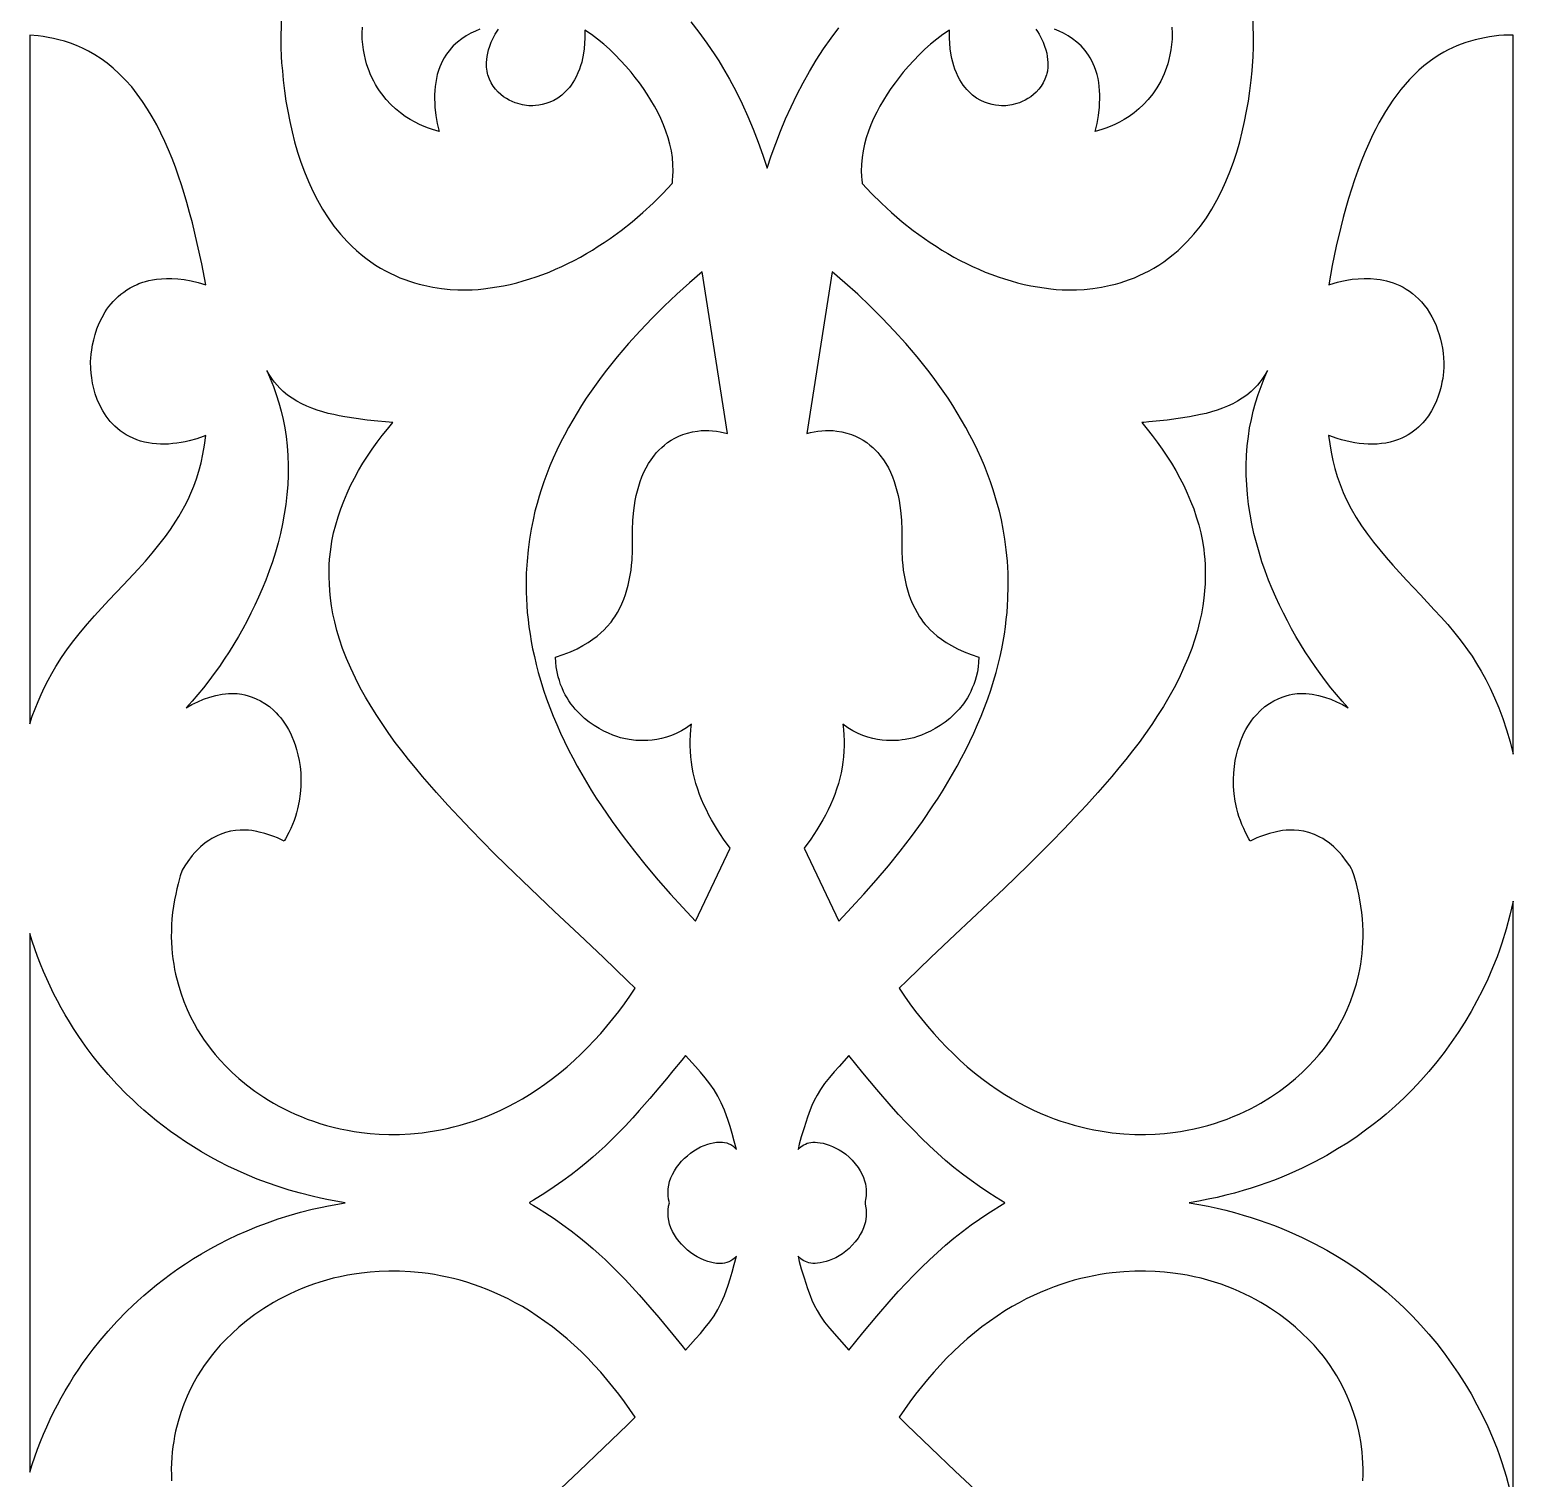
# Model space of a CAD drawing. Extents: x -395 to 395, y -1225 to 1225.
# Drawn here: x 145 to 265, y -692.8 to -575.6 of the extents above; entities that cross this region are included whole.
import ezdxf

# ---------------------------------------------------------------- set-up
doc = ezdxf.new("R2010")
doc.units = 0
doc.layers.add('LAYER_1', color=18, linetype='CONTINUOUS')

msp = doc.modelspace()

# ---------------------------------------------------------------- linework, layer by layer
at = {"layer": 'LAYER_1'}
for points in [[(165.34, -574.71), (165.31, -576.68), (165.31, -577), (165.34, -577.75), (165.38, -578.28), (165.44, -578.93), (165.51, -579.68), (165.62, -580.54), (165.73, -581.36), (165.87, -582.19), (166.04, -583.02), (166.22, -583.84), (166.43, -584.67), (166.67, -585.49), (166.93, -586.3), (167.22, -587.09), (167.54, -587.88), (167.9, -588.64), (168.28, -589.39), (168.69, -590.11), (169.13, -590.81), (169.61, -591.48), (169.87, -591.81), (170.13, -592.12), (170.4, -592.43), (170.68, -592.73), (171.05, -593.1), (171.43, -593.45), (171.81, -593.78), (172.2, -594.08), (172.59, -594.37), (172.98, -594.63), (173.37, -594.87), (173.77, -595.09), (174.16, -595.29), (174.55, -595.48), (174.95, -595.65), (175.34, -595.8), (175.73, -595.94), (176.12, -596.06), (176.5, -596.17), (176.87, -596.26), (177.61, -596.41), (178.32, -596.52), (179, -596.59), (179.64, -596.62), (180.24, -596.63), (180.79, -596.62), (181.28, -596.59), (181.71, -596.55), (182.25, -596.48), (182.79, -596.4), (183.32, -596.3), (183.86, -596.19), (184.39, -596.06), (184.92, -595.91), (185.45, -595.75), (185.97, -595.58), (186.5, -595.39), (187.01, -595.19), (187.53, -594.97), (188.04, -594.74), (188.54, -594.5), (189.04, -594.25), (189.54, -593.98), (190.03, -593.7), (190.52, -593.41), (190.99, -593.11), (191.47, -592.8), (191.94, -592.49), (192.85, -591.82), (193.74, -591.12), (194.59, -590.38), (195.42, -589.62), (196.21, -588.84), (196.96, -588.03), (196.98, -587.95), (197, -587.76), (197.03, -587.45), (197.04, -587.03), (197.03, -586.48), (196.98, -585.94), (196.9, -585.4), (196.78, -584.86), (196.64, -584.33), (196.46, -583.8), (196.27, -583.28), (196.04, -582.77), (195.8, -582.26), (195.53, -581.77), (195.25, -581.28), (194.95, -580.8), (194.64, -580.34), (194.32, -579.89), (193.98, -579.45), (193.64, -579.02), (193.23, -578.54), (192.8, -578.07), (192.36, -577.61), (191.9, -577.17), (191.43, -576.75), (190.94, -576.35), (190.43, -575.97), (189.91, -575.62), (189.89, -576.27), (189.88, -576.69), (189.84, -577.15), (189.77, -577.66), (189.72, -577.93), (189.65, -578.21), (189.56, -578.5), (189.46, -578.79), (189.34, -579.09), (189.19, -579.4), (189.06, -579.64), (188.93, -579.86), (188.79, -580.07), (188.65, -580.26), (188.5, -580.44), (188.34, -580.6), (188.03, -580.89), (187.71, -581.12), (187.39, -581.31), (187.07, -581.45), (186.75, -581.56), (186.46, -581.64), (186.18, -581.7), (185.92, -581.73), (185.7, -581.74), (185.36, -581.74), (185.19, -581.73), (184.87, -581.68), (184.48, -581.57), (184.26, -581.5), (184.03, -581.4), (183.79, -581.29), (183.56, -581.16), (183.33, -581.01), (183.1, -580.83), (182.88, -580.64), (182.68, -580.41), (182.49, -580.16), (182.33, -579.89), (182.18, -579.58), (182.07, -579.24), (182.04, -579.14), (182, -578.94), (181.96, -578.63), (181.95, -578.44), (181.95, -578.24), (181.97, -578.01), (182, -577.76), (182.05, -577.49), (182.12, -577.21), (182.21, -576.91), (182.33, -576.6), (182.48, -576.28), (182.66, -575.94), (182.92, -575.54)], [(226.38, -575.54), (226.51, -575.74), (226.64, -575.94), (226.82, -576.28), (226.97, -576.6), (227.09, -576.91), (227.19, -577.21), (227.26, -577.49), (227.3, -577.76), (227.33, -578.01), (227.35, -578.24), (227.34, -578.63), (227.31, -578.94), (227.26, -579.14), (227.24, -579.24), (227.12, -579.58), (226.98, -579.89), (226.81, -580.16), (226.62, -580.41), (226.42, -580.64), (226.2, -580.83), (225.98, -581.01), (225.74, -581.16), (225.51, -581.29), (225.28, -581.4), (225.05, -581.5), (224.83, -581.57), (224.43, -581.68), (224.11, -581.73), (223.95, -581.74), (223.61, -581.74), (223.38, -581.73), (223.13, -581.7), (222.85, -581.64), (222.55, -581.56), (222.24, -581.45), (221.92, -581.31), (221.59, -581.12), (221.27, -580.89), (221.11, -580.75), (220.96, -580.6), (220.81, -580.44), (220.66, -580.26), (220.51, -580.07), (220.37, -579.86), (220.24, -579.64), (220.11, -579.4), (219.97, -579.09), (219.84, -578.79), (219.74, -578.5), (219.66, -578.21), (219.59, -577.93), (219.53, -577.66), (219.46, -577.15), (219.42, -576.69), (219.41, -576.27), (219.4, -575.91), (219.39, -575.62), (218.87, -575.97), (218.36, -576.35), (217.87, -576.75), (217.4, -577.17), (216.94, -577.61), (216.5, -578.07), (216.07, -578.54), (215.66, -579.02), (215.32, -579.45), (214.99, -579.89), (214.66, -580.34), (214.35, -580.8), (214.05, -581.28), (213.77, -581.77), (213.51, -582.26), (213.26, -582.77), (213.04, -583.28), (212.84, -583.8), (212.67, -584.33), (212.52, -584.86), (212.41, -585.4), (212.32, -585.94), (212.28, -586.48), (212.26, -587.03), (212.28, -587.45), (212.3, -587.76), (212.32, -587.95), (212.34, -588.03), (213.1, -588.84), (213.89, -589.62), (214.71, -590.38), (215.57, -591.12), (216.45, -591.82), (216.91, -592.16), (217.37, -592.49), (217.83, -592.8), (218.31, -593.11), (218.79, -593.41), (219.27, -593.7), (219.76, -593.98), (220.26, -594.25), (220.76, -594.5), (221.27, -594.74), (221.78, -594.97), (222.29, -595.19), (222.81, -595.39), (223.33, -595.58), (223.85, -595.75), (224.38, -595.91), (224.91, -596.06), (225.44, -596.19), (225.98, -596.3), (226.52, -596.4), (227.05, -596.48), (227.59, -596.55), (228.02, -596.59), (228.52, -596.62), (229.06, -596.63), (229.66, -596.62), (230.3, -596.59), (230.98, -596.52), (231.69, -596.41), (232.43, -596.26), (232.81, -596.17), (233.19, -596.06), (233.57, -595.94), (233.96, -595.8), (234.35, -595.65), (234.75, -595.48), (235.14, -595.29), (235.54, -595.09), (235.93, -594.87), (236.33, -594.63), (236.72, -594.37), (237.11, -594.08), (237.49, -593.78), (237.88, -593.45), (238.25, -593.1), (238.63, -592.73), (238.9, -592.43), (239.17, -592.12), (239.44, -591.81), (239.69, -591.48), (240.17, -590.81), (240.61, -590.11), (241.03, -589.39), (241.41, -588.64), (241.76, -587.88), (242.08, -587.09), (242.37, -586.3), (242.63, -585.49), (242.87, -584.67), (243.08, -583.84), (243.27, -583.02), (243.43, -582.19), (243.57, -581.36), (243.69, -580.54), (243.79, -579.68), (243.87, -578.93), (243.96, -577.75), (243.99, -577), (243.99, -576.68), (243.96, -574.71)], [(181.41, -575.56), (181.05, -575.71), (180.68, -575.88), (180.31, -576.08), (179.95, -576.32), (179.6, -576.59), (179.26, -576.9), (179.1, -577.08), (178.95, -577.26), (178.8, -577.45), (178.66, -577.66), (178.52, -577.87), (178.4, -578.1), (178.28, -578.34), (178.17, -578.59), (178.06, -578.9), (177.97, -579.21), (177.9, -579.53), (177.84, -579.86), (177.79, -580.18), (177.76, -580.52), (177.75, -580.85), (177.75, -581.18), (177.76, -581.52), (177.78, -581.86), (177.86, -582.52), (177.97, -583.18), (178.12, -583.83), (177.57, -583.67), (177.25, -583.55), (176.91, -583.42), (176.54, -583.26), (176.17, -583.07), (175.78, -582.85), (175.38, -582.6), (174.99, -582.31), (174.59, -581.99), (174.21, -581.63), (173.83, -581.23), (173.47, -580.78), (173.3, -580.54), (173.14, -580.29), (172.98, -580.03), (172.83, -579.76), (172.68, -579.47), (172.55, -579.17), (172.45, -578.93), (172.35, -578.66), (172.25, -578.35), (172.15, -578), (172.07, -577.63), (172, -577.23), (171.94, -576.8), (171.9, -576.35), (171.89, -575.88), (171.91, -575.39)], [(198.47, -574.96), (199.13, -575.78), (199.78, -576.67), (200.42, -577.62), (200.74, -578.11), (201.05, -578.63), (201.6, -579.6), (202.13, -580.58), (202.62, -581.59), (203.08, -582.61), (203.52, -583.64), (203.92, -584.68), (204.3, -585.74), (204.65, -586.8), (204.65, -586.8), (204.98, -585.79), (205.34, -584.79), (205.73, -583.79), (206.14, -582.8), (206.58, -581.82), (207.05, -580.85), (207.55, -579.9), (208.07, -578.97), (208.62, -578.05), (209.21, -577.15), (209.82, -576.28), (210.45, -575.43)], [(237.39, -575.39), (237.41, -575.88), (237.4, -576.35), (237.36, -576.8), (237.31, -577.23), (237.23, -577.63), (237.15, -578), (237.05, -578.35), (236.95, -578.66), (236.76, -579.17), (236.62, -579.47), (236.48, -579.76), (236.32, -580.03), (236.16, -580.29), (235.83, -580.78), (235.47, -581.23), (235.1, -581.63), (234.71, -581.99), (234.32, -582.31), (233.92, -582.6), (233.53, -582.85), (233.14, -583.07), (232.76, -583.26), (232.4, -583.42), (232.05, -583.55), (231.73, -583.67), (231.18, -583.83), (231.33, -583.18), (231.44, -582.52), (231.52, -581.86), (231.54, -581.52), (231.55, -581.18), (231.55, -580.85), (231.54, -580.52), (231.51, -580.18), (231.47, -579.86), (231.41, -579.53), (231.33, -579.21), (231.24, -578.9), (231.13, -578.59), (231.02, -578.34), (230.91, -578.1), (230.78, -577.87), (230.65, -577.66), (230.5, -577.45), (230.36, -577.26), (230.04, -576.9), (229.7, -576.59), (229.35, -576.32), (228.99, -576.08), (228.63, -575.88), (228.26, -575.71), (227.9, -575.56)], [(265, -694.86), (265, -670.47), (265, -646.08), (264.73, -647.22), (264.42, -648.35), (264.07, -649.47), (263.88, -650.03), (263.68, -650.57), (263.32, -651.48), (262.93, -652.38), (262.5, -653.27), (262.05, -654.15), (261.58, -655.01), (261.07, -655.86), (260.54, -656.69), (259.98, -657.51), (259.4, -658.31), (258.8, -659.08), (258.17, -659.84), (257.52, -660.58), (256.85, -661.3), (256.16, -661.99), (255.45, -662.65), (254.72, -663.29), (254.23, -663.7), (253.67, -664.14), (253.05, -664.61), (252.37, -665.1), (251.61, -665.61), (250.79, -666.12), (249.91, -666.64), (248.95, -667.16), (247.93, -667.66), (247.39, -667.91), (246.84, -668.16), (246.27, -668.4), (245.68, -668.63), (245.07, -668.85), (244.44, -669.07), (243.8, -669.28), (243.14, -669.49), (242.46, -669.68), (241.76, -669.86), (241.05, -670.03), (240.31, -670.19), (239.56, -670.34), (238.79, -670.47), (239.56, -670.6), (240.31, -670.75), (241.05, -670.91), (241.76, -671.08), (242.46, -671.26), (243.14, -671.46), (243.8, -671.66), (244.44, -671.87), (245.07, -672.09), (245.68, -672.31), (246.27, -672.55), (246.84, -672.79), (247.93, -673.28), (248.95, -673.79), (249.91, -674.3), (250.79, -674.82), (251.61, -675.33), (252.37, -675.84), (253.05, -676.33), (253.67, -676.8), (254.23, -677.24), (254.72, -677.65), (255.45, -678.29), (256.16, -678.96), (256.85, -679.65), (257.52, -680.36), (258.17, -681.1), (258.8, -681.86), (259.4, -682.64), (259.98, -683.44), (260.54, -684.25), (261.07, -685.08), (261.58, -685.93), (262.05, -686.8), (262.5, -687.67), (262.93, -688.56), (263.32, -689.46), (263.68, -690.37), (263.88, -690.92), (264.07, -691.47), (264.42, -692.59), (264.73, -693.72)], [(185.5, -695.9), (189.44, -692.17), (191.41, -690.3), (193.36, -688.42), (193.98, -687.82), (193.55, -687.19), (193.1, -686.57), (192.65, -685.96), (192.17, -685.35), (191.69, -684.76), (191.19, -684.17), (190.67, -683.61), (190.14, -683.05), (189.6, -682.51), (189.04, -681.98), (188.47, -681.48), (187.89, -680.98), (187.29, -680.51), (186.68, -680.06), (186.06, -679.63), (185.42, -679.22), (184.85, -678.87), (184.27, -678.55), (183.69, -678.25), (183.12, -677.97), (182.56, -677.72), (182, -677.48), (181.44, -677.27), (180.89, -677.07), (180.35, -676.9), (179.81, -676.74), (179.28, -676.6), (178.76, -676.48), (178.24, -676.37), (177.73, -676.28), (177.24, -676.2), (176.75, -676.14), (175.81, -676.05), (174.91, -676.01), (174.06, -676), (173.27, -676.03), (172.53, -676.08), (171.85, -676.15), (171.24, -676.24), (170.7, -676.33), (170.11, -676.45), (169.55, -676.58), (169, -676.73), (168.47, -676.89), (167.95, -677.06), (167.44, -677.25), (166.95, -677.44), (166.48, -677.64), (166.02, -677.85), (165.58, -678.07), (165.15, -678.3), (164.73, -678.53), (163.95, -679.01), (163.22, -679.51), (162.55, -680.01), (161.93, -680.52), (161.37, -681.03), (160.87, -681.52), (160.41, -682), (160.01, -682.46), (159.67, -682.88), (159.37, -683.28), (159.12, -683.62), (158.86, -684.02), (158.58, -684.47), (158.3, -684.96), (158.02, -685.51), (157.74, -686.11), (157.47, -686.75), (157.22, -687.44), (157, -688.17), (156.8, -688.95), (156.72, -689.35), (156.65, -689.77), (156.58, -690.19), (156.53, -690.63), (156.49, -691.07), (156.47, -691.53), (156.45, -691.99), (156.46, -692.47), (156.48, -692.95)], [(252.83, -692.95), (252.85, -692.47), (252.85, -691.99), (252.84, -691.53), (252.81, -691.07), (252.77, -690.63), (252.72, -690.19), (252.66, -689.77), (252.58, -689.35), (252.5, -688.95), (252.31, -688.17), (252.08, -687.44), (251.83, -686.75), (251.57, -686.11), (251.29, -685.51), (251, -684.96), (250.72, -684.47), (250.44, -684.02), (250.18, -683.62), (249.94, -683.28), (249.64, -682.88), (249.29, -682.46), (248.89, -682), (248.44, -681.52), (247.93, -681.03), (247.37, -680.52), (246.75, -680.01), (246.08, -679.51), (245.35, -679.01), (244.97, -678.77), (244.57, -678.53), (244.15, -678.3), (243.73, -678.07), (243.28, -677.85), (242.82, -677.64), (242.35, -677.44), (241.86, -677.25), (241.36, -677.06), (240.84, -676.89), (240.3, -676.73), (239.75, -676.58), (239.19, -676.45), (238.61, -676.33), (238.07, -676.24), (237.45, -676.15), (236.78, -676.08), (236.04, -676.03), (235.24, -676), (234.39, -676.01), (233.49, -676.05), (232.55, -676.14), (232.07, -676.2), (231.57, -676.28), (231.06, -676.37), (230.55, -676.48), (230.03, -676.6), (229.49, -676.74), (228.96, -676.9), (228.41, -677.07), (227.86, -677.27), (227.31, -677.48), (226.74, -677.72), (226.18, -677.97), (225.61, -678.25), (225.04, -678.55), (224.46, -678.87), (223.88, -679.22), (223.24, -679.63), (222.62, -680.06), (222.01, -680.51), (221.42, -680.98), (220.83, -681.48), (220.26, -681.98), (219.71, -682.51), (219.16, -683.05), (218.63, -683.61), (218.12, -684.17), (217.62, -684.76), (217.13, -685.35), (216.66, -685.96), (216.2, -686.57), (215.76, -687.19), (215.33, -687.82), (215.94, -688.42), (217.89, -690.3), (219.86, -692.17), (221.84, -694.03)]]:
    msp.add_lwpolyline(points, dxfattribs=at)
for points in [[(145.21, -631.12), (145.44, -630.52), (145.68, -629.93), (145.93, -629.35), (146.21, -628.78), (146.49, -628.21), (146.79, -627.65), (147.11, -627.1), (147.57, -626.38), (148.06, -625.67), (148.57, -624.98), (149.11, -624.31), (149.67, -623.65), (150.24, -623.01), (151.41, -621.74), (152.6, -620.49), (153.78, -619.22), (154.36, -618.58), (154.92, -617.92), (155.46, -617.26), (155.99, -616.57), (156.38, -616.02), (156.83, -615.35), (157.07, -614.96), (157.32, -614.54), (157.56, -614.09), (157.81, -613.6), (158.04, -613.08), (158.27, -612.52), (158.48, -611.93), (158.68, -611.3), (158.86, -610.63), (159.01, -609.93), (159.14, -609.2), (159.24, -608.42), (159.04, -608.49), (158.52, -608.67), (157.89, -608.85), (157.57, -608.92), (157.24, -608.98), (156.91, -609.03), (156.58, -609.07), (156.24, -609.1), (155.91, -609.11), (155.58, -609.11), (155.25, -609.09), (154.92, -609.06), (154.6, -609.01), (154.28, -608.95), (153.96, -608.86), (153.66, -608.76), (153.36, -608.64), (153.07, -608.5), (152.81, -608.36), (152.56, -608.2), (152.32, -608.03), (152.1, -607.85), (151.89, -607.66), (151.69, -607.47), (151.51, -607.27), (151.34, -607.06), (151.19, -606.85), (150.91, -606.41), (150.67, -605.96), (150.47, -605.51), (150.31, -605.05), (150.19, -604.6), (150.09, -604.17), (150.02, -603.76), (149.97, -603.37), (149.94, -603.01), (149.93, -602.43), (149.94, -602.15), (149.97, -601.83), (150.02, -601.47), (150.08, -601.08), (150.18, -600.67), (150.29, -600.23), (150.44, -599.78), (150.63, -599.33), (150.85, -598.87), (151.11, -598.42), (151.25, -598.2), (151.41, -597.99), (151.58, -597.77), (151.76, -597.57), (151.96, -597.37), (152.16, -597.17), (152.38, -596.99), (152.61, -596.81), (152.86, -596.64), (153.12, -596.48), (153.4, -596.33), (153.69, -596.2), (153.84, -596.13), (154.16, -596.01), (154.38, -595.95), (154.64, -595.88), (154.94, -595.82), (155.27, -595.76), (155.65, -595.73), (156.06, -595.71), (156.5, -595.71), (156.98, -595.74), (157.5, -595.8), (158.05, -595.9), (158.63, -596.04), (159.24, -596.22), (159.24, -596.22), (158.92, -594.54), (158.56, -592.87), (158.37, -592.04), (158.16, -591.21), (157.94, -590.38), (157.71, -589.56), (157.5, -588.85), (157.28, -588.14), (157.04, -587.43), (156.79, -586.72), (156.52, -586.02), (156.24, -585.32), (155.94, -584.63), (155.62, -583.96), (155.28, -583.29), (154.92, -582.64), (154.54, -582.01), (154.13, -581.39), (153.7, -580.8), (153.25, -580.22), (152.76, -579.68), (152.25, -579.16), (151.76, -578.71), (151.27, -578.3), (150.77, -577.94), (150.27, -577.62), (149.77, -577.34), (149.27, -577.09), (148.79, -576.87), (148.3, -576.69), (147.83, -576.53), (147.37, -576.4), (146.93, -576.3), (146.5, -576.21), (146.09, -576.15), (145.7, -576.1), (145, -576.04), (145, -631.72)], [(265, -576.02), (264.61, -576.02), (264.23, -576.04), (263.84, -576.07), (263.45, -576.12), (263.06, -576.17), (262.68, -576.24), (262.3, -576.32), (261.91, -576.41), (261.54, -576.52), (261.16, -576.63), (260.79, -576.76), (260.43, -576.9), (260.07, -577.06), (259.72, -577.23), (259.38, -577.41), (259.05, -577.6), (258.61, -577.89), (258.18, -578.19), (257.77, -578.52), (257.37, -578.87), (256.98, -579.24), (256.61, -579.62), (256.25, -580.02), (255.91, -580.43), (255.58, -580.86), (255.26, -581.3), (254.96, -581.74), (254.67, -582.2), (254.39, -582.66), (254.13, -583.13), (253.87, -583.6), (253.64, -584.08), (253.3, -584.8), (252.99, -585.52), (252.69, -586.25), (252.41, -586.99), (252.15, -587.74), (251.9, -588.49), (251.67, -589.25), (251.45, -590.01), (251.24, -590.78), (251.04, -591.55), (250.68, -593.11), (250.36, -594.66), (250.07, -596.22), (250.17, -596.19), (250.77, -596.02), (251.13, -595.93), (251.54, -595.85), (251.97, -595.78), (252.44, -595.73), (252.93, -595.71), (253.44, -595.72), (253.96, -595.76), (254.22, -595.8), (254.49, -595.85), (254.75, -595.91), (255.02, -595.98), (255.29, -596.07), (255.55, -596.17), (255.82, -596.29), (256.08, -596.42), (256.34, -596.57), (256.59, -596.74), (256.84, -596.93), (257.09, -597.13), (257.33, -597.36), (257.56, -597.6), (257.8, -597.88), (258.02, -598.18), (258.23, -598.5), (258.42, -598.82), (258.59, -599.16), (258.75, -599.51), (258.88, -599.87), (259.01, -600.23), (259.11, -600.61), (259.2, -600.98), (259.27, -601.36), (259.32, -601.74), (259.35, -602.12), (259.37, -602.5), (259.37, -602.88), (259.35, -603.25), (259.29, -603.79), (259.23, -604.11), (259.16, -604.46), (259.06, -604.83), (258.93, -605.22), (258.78, -605.61), (258.6, -606.02), (258.38, -606.42), (258.13, -606.81), (257.84, -607.2), (257.68, -607.38), (257.51, -607.56), (257.33, -607.74), (257.13, -607.91), (256.93, -608.07), (256.71, -608.22), (256.49, -608.36), (256.24, -608.5), (255.99, -608.62), (255.72, -608.73), (255.39, -608.85), (255.05, -608.95), (254.7, -609.02), (254.34, -609.07), (253.99, -609.1), (253.62, -609.12), (253.26, -609.11), (252.9, -609.09), (252.53, -609.05), (252.17, -609), (251.81, -608.93), (251.45, -608.85), (251.09, -608.76), (250.74, -608.66), (250.07, -608.42), (250.06, -608.42), (250.15, -609.09), (250.26, -609.76), (250.4, -610.43), (250.57, -611.09), (250.76, -611.74), (250.99, -612.38), (251.24, -613.01), (251.52, -613.62), (251.89, -614.34), (252.3, -615.05), (252.73, -615.73), (253.2, -616.39), (253.68, -617.04), (254.19, -617.67), (254.72, -618.29), (255.26, -618.91), (256.37, -620.11), (257.49, -621.3), (258.61, -622.5), (259.16, -623.1), (259.7, -623.71), (260.28, -624.4), (260.6, -624.8), (260.94, -625.25), (261.29, -625.74), (261.66, -626.27), (262.03, -626.85), (262.4, -627.48), (262.77, -628.15), (263.13, -628.86), (263.49, -629.63), (263.83, -630.44), (264.16, -631.3), (264.46, -632.21), (264.75, -633.18), (265, -634.19)], [(201.67, -641.78), (201.13, -641.05), (200.87, -640.68), (200.62, -640.3), (200.38, -639.91), (200.15, -639.51), (199.93, -639.11), (199.73, -638.7), (199.53, -638.28), (199.35, -637.86), (199.18, -637.44), (199.03, -637.01), (198.89, -636.57), (198.77, -636.14), (198.67, -635.7), (198.58, -635.25), (198.52, -634.82), (198.47, -634.39), (198.44, -633.95), (198.43, -633.51), (198.43, -633.08), (198.45, -632.64), (198.48, -632.2), (198.53, -631.77), (198.12, -632.06), (197.71, -632.3), (197.3, -632.51), (196.9, -632.68), (196.5, -632.81), (196.11, -632.92), (195.72, -633), (195.35, -633.05), (194.99, -633.08), (194.65, -633.09), (194.33, -633.09), (194.03, -633.07), (193.49, -633.01), (193.05, -632.92), (192.79, -632.86), (192.49, -632.76), (192.16, -632.64), (191.81, -632.5), (191.44, -632.32), (191.05, -632.11), (190.65, -631.87), (190.26, -631.6), (189.87, -631.29), (189.49, -630.93), (189.12, -630.54), (188.95, -630.33), (188.78, -630.11), (188.62, -629.88), (188.47, -629.63), (188.32, -629.38), (188.18, -629.11), (188.06, -628.83), (187.94, -628.54), (187.84, -628.23), (187.75, -627.92), (187.66, -627.53), (187.59, -627.13), (187.55, -626.74), (187.53, -626.34), (188.16, -626.13), (188.74, -625.91), (189.27, -625.67), (189.74, -625.41), (190.17, -625.15), (190.56, -624.89), (190.9, -624.63), (191.2, -624.38), (191.46, -624.13), (191.69, -623.9), (192.03, -623.5), (192.23, -623.21), (192.33, -623.07), (192.54, -622.73), (192.73, -622.39), (192.9, -622.03), (193.05, -621.66), (193.19, -621.28), (193.31, -620.9), (193.41, -620.51), (193.5, -620.11), (193.58, -619.71), (193.64, -619.3), (193.69, -618.9), (193.72, -618.49), (193.76, -617.68), (193.76, -616.88), (193.76, -616.08), (193.79, -615.27), (193.86, -614.47), (193.92, -614.07), (193.98, -613.67), (194.06, -613.27), (194.15, -612.88), (194.26, -612.5), (194.38, -612.12), (194.52, -611.75), (194.68, -611.39), (194.86, -611.04), (195.05, -610.69), (195.26, -610.38), (195.54, -610), (195.71, -609.8), (195.9, -609.6), (196.12, -609.39), (196.35, -609.19), (196.6, -608.99), (196.88, -608.8), (197.18, -608.63), (197.5, -608.47), (197.84, -608.33), (198.21, -608.21), (198.6, -608.11), (199.02, -608.05), (199.32, -608.02), (199.63, -608.01), (199.94, -608.02), (200.24, -608.03), (200.55, -608.07), (200.85, -608.11), (201.45, -608.24), (199.4, -595.17), (198.36, -596.07), (197.34, -596.99), (196.33, -597.95), (195.34, -598.93), (194.37, -599.94), (193.43, -600.98), (192.53, -602.04), (192.08, -602.58), (191.65, -603.13), (191.23, -603.69), (190.82, -604.25), (190.41, -604.82), (190.02, -605.4), (189.64, -605.98), (189.28, -606.57), (188.92, -607.17), (188.58, -607.77), (188.25, -608.38), (187.93, -608.99), (187.63, -609.61), (187.35, -610.24), (187.08, -610.87), (186.83, -611.51), (186.59, -612.16), (186.37, -612.81), (186.21, -613.33), (186.04, -613.9), (185.87, -614.54), (185.71, -615.24), (185.56, -615.99), (185.43, -616.8), (185.31, -617.67), (185.23, -618.58), (185.17, -619.55), (185.15, -620.56), (185.16, -621.09), (185.18, -621.62), (185.21, -622.17), (185.25, -622.73), (185.31, -623.3), (185.38, -623.88), (185.47, -624.47), (185.57, -625.07), (185.68, -625.68), (185.82, -626.3), (185.97, -626.93), (186.14, -627.57), (186.34, -628.29), (186.57, -629), (186.81, -629.71), (187.07, -630.41), (187.34, -631.1), (187.63, -631.79), (187.93, -632.48), (188.25, -633.15), (188.58, -633.83), (188.93, -634.49), (189.28, -635.15), (189.65, -635.81), (190.03, -636.46), (190.42, -637.1), (190.83, -637.74), (191.24, -638.37), (192.1, -639.62), (192.99, -640.84), (193.91, -642.04), (194.86, -643.22), (195.83, -644.37), (196.82, -645.5), (197.83, -646.6), (198.85, -647.68)], [(211.47, -646.6), (212.48, -645.5), (213.47, -644.37), (214.45, -643.22), (215.4, -642.04), (216.32, -640.84), (217.21, -639.62), (218.06, -638.37), (218.48, -637.74), (218.88, -637.1), (219.27, -636.46), (219.65, -635.81), (220.02, -635.15), (220.38, -634.49), (220.72, -633.83), (221.05, -633.15), (221.37, -632.48), (221.67, -631.79), (221.96, -631.1), (222.23, -630.41), (222.49, -629.71), (222.73, -629), (222.96, -628.29), (223.17, -627.57), (223.34, -626.93), (223.49, -626.3), (223.62, -625.68), (223.74, -625.07), (223.84, -624.47), (223.92, -623.88), (223.99, -623.3), (224.05, -622.73), (224.09, -622.17), (224.12, -621.62), (224.15, -620.56), (224.13, -619.55), (224.08, -618.58), (223.99, -617.67), (223.88, -616.8), (223.74, -615.99), (223.59, -615.24), (223.43, -614.54), (223.26, -613.9), (222.94, -612.81), (222.72, -612.16), (222.48, -611.51), (222.22, -610.87), (221.95, -610.24), (221.67, -609.61), (221.37, -608.99), (221.05, -608.38), (220.72, -607.77), (220.38, -607.17), (220.03, -606.57), (219.66, -605.98), (219.28, -605.4), (218.89, -604.82), (218.49, -604.25), (218.07, -603.69), (217.65, -603.13), (216.78, -602.04), (215.87, -600.98), (214.93, -599.94), (213.96, -598.93), (212.97, -597.95), (211.97, -596.99), (210.94, -596.07), (209.91, -595.17), (207.85, -608.24), (208.15, -608.17), (208.45, -608.11), (208.75, -608.07), (209.06, -608.03), (209.37, -608.02), (209.67, -608.01), (209.98, -608.02), (210.29, -608.05), (210.7, -608.11), (211.09, -608.21), (211.46, -608.33), (211.8, -608.47), (212.12, -608.63), (212.42, -608.8), (212.7, -608.99), (212.95, -609.19), (213.19, -609.39), (213.4, -609.6), (213.59, -609.8), (213.76, -610), (214.05, -610.38), (214.25, -610.69), (214.45, -611.04), (214.62, -611.39), (214.78, -611.75), (214.92, -612.12), (215.04, -612.5), (215.15, -612.88), (215.24, -613.27), (215.32, -613.67), (215.39, -614.07), (215.44, -614.47), (215.51, -615.27), (215.54, -616.08), (215.54, -616.88), (215.54, -617.68), (215.58, -618.49), (215.62, -618.9), (215.66, -619.3), (215.73, -619.71), (215.8, -620.11), (215.89, -620.51), (216, -620.9), (216.12, -621.28), (216.25, -621.66), (216.41, -622.03), (216.58, -622.39), (216.77, -622.73), (216.98, -623.07), (217.07, -623.21), (217.28, -623.5), (217.43, -623.69), (217.62, -623.9), (217.84, -624.13), (218.1, -624.38), (218.4, -624.63), (218.74, -624.89), (219.13, -625.15), (219.56, -625.41), (220.04, -625.67), (220.57, -625.91), (221.14, -626.13), (221.77, -626.34), (221.75, -626.74), (221.71, -627.13), (221.65, -627.53), (221.56, -627.92), (221.46, -628.23), (221.36, -628.54), (221.24, -628.83), (221.12, -629.11), (220.98, -629.38), (220.84, -629.63), (220.68, -629.88), (220.52, -630.11), (220.18, -630.54), (219.81, -630.93), (219.43, -631.29), (219.04, -631.6), (218.65, -631.87), (218.25, -632.11), (217.87, -632.32), (217.49, -632.5), (217.14, -632.64), (216.81, -632.76), (216.51, -632.86), (216.25, -632.92), (215.82, -633.01), (215.56, -633.04), (215.28, -633.07), (214.97, -633.09), (214.65, -633.09), (214.31, -633.08), (213.95, -633.05), (213.58, -633), (213.2, -632.92), (212.8, -632.81), (212.4, -632.68), (212, -632.51), (211.59, -632.3), (211.18, -632.06), (210.77, -631.77), (210.82, -632.2), (210.85, -632.64), (210.87, -633.08), (210.87, -633.51), (210.86, -633.95), (210.83, -634.39), (210.78, -634.82), (210.72, -635.25), (210.63, -635.7), (210.53, -636.14), (210.41, -636.57), (210.27, -637.01), (210.12, -637.44), (209.95, -637.86), (209.77, -638.28), (209.58, -638.7), (209.37, -639.11), (209.15, -639.51), (208.92, -639.91), (208.68, -640.3), (208.17, -641.05), (207.63, -641.78), (210.45, -647.68)], [(174.91, -664.94), (175.81, -664.89), (176.75, -664.8), (177.24, -664.74), (177.73, -664.66), (178.24, -664.57), (178.76, -664.46), (179.28, -664.34), (179.81, -664.2), (180.35, -664.04), (180.89, -663.87), (181.44, -663.68), (182, -663.46), (182.56, -663.23), (183.12, -662.97), (183.69, -662.69), (184.27, -662.39), (184.85, -662.07), (185.42, -661.72), (186.06, -661.31), (186.68, -660.88), (187.29, -660.43), (187.89, -659.96), (188.47, -659.47), (189.04, -658.96), (189.6, -658.43), (190.14, -657.89), (190.67, -657.34), (191.19, -656.77), (191.69, -656.19), (192.17, -655.59), (192.65, -654.99), (193.1, -654.37), (193.55, -653.75), (193.98, -653.12), (193.36, -652.52), (191.41, -650.64), (189.44, -648.77), (187.46, -646.91), (185.5, -645.04), (183.54, -643.16), (182.58, -642.21), (181.62, -641.25), (180.67, -640.27), (179.74, -639.29), (178.82, -638.3), (177.91, -637.29), (176.76, -635.98), (176.2, -635.3), (175.65, -634.62), (175.11, -633.93), (174.57, -633.23), (174.06, -632.52), (173.56, -631.8), (173.07, -631.07), (172.61, -630.33), (172.16, -629.57), (171.74, -628.81), (171.34, -628.03), (170.97, -627.24), (170.63, -626.44), (170.31, -625.63), (170.07, -624.89), (169.85, -624.18), (169.68, -623.49), (169.53, -622.83), (169.42, -622.18), (169.33, -621.56), (169.27, -620.97), (169.24, -620.4), (169.22, -619.86), (169.22, -619.35), (169.23, -618.87), (169.26, -618.42), (169.35, -617.62), (169.45, -616.95), (169.58, -616.29), (169.75, -615.64), (169.94, -614.99), (170.16, -614.34), (170.4, -613.71), (170.67, -613.08), (170.96, -612.46), (171.27, -611.85), (171.6, -611.25), (171.95, -610.66), (172.32, -610.09), (172.7, -609.52), (173.1, -608.96), (173.51, -608.42), (173.93, -607.89), (174.36, -607.37), (173.79, -607.32), (173.17, -607.26), (172.31, -607.16), (171.41, -607.05), (170.5, -606.9), (170.04, -606.82), (169.59, -606.72), (169.14, -606.62), (168.7, -606.5), (168.26, -606.36), (167.83, -606.21), (167.41, -606.04), (167, -605.84), (166.61, -605.63), (166.23, -605.4), (165.86, -605.14), (165.51, -604.85), (165.24, -604.59), (165.01, -604.34), (164.81, -604.1), (164.64, -603.87), (164.37, -603.47), (164.17, -603.16), (164.45, -603.8), (164.71, -604.44), (164.94, -605.1), (165.15, -605.76), (165.34, -606.44), (165.49, -607.12), (165.63, -607.8), (165.74, -608.49), (165.83, -609.26), (165.88, -610.04), (165.91, -610.83), (165.9, -611.62), (165.87, -612.41), (165.8, -613.19), (165.71, -613.98), (165.59, -614.77), (165.45, -615.55), (165.28, -616.33), (165.09, -617.1), (164.87, -617.86), (164.63, -618.62), (164.38, -619.36), (164.1, -620.1), (163.8, -620.82), (163.52, -621.48), (163.22, -622.13), (162.9, -622.77), (162.58, -623.41), (162.24, -624.04), (161.88, -624.67), (161.51, -625.29), (161.14, -625.9), (160.74, -626.5), (160.34, -627.09), (159.92, -627.67), (159.49, -628.25), (159.05, -628.81), (158.6, -629.36), (158.14, -629.9), (157.67, -630.43), (157.67, -630.43), (158.12, -630.17), (158.59, -629.94), (159.07, -629.74), (159.56, -629.57), (160.06, -629.43), (160.57, -629.33), (160.83, -629.3), (161.08, -629.28), (161.34, -629.28), (161.59, -629.28), (161.77, -629.29), (162.15, -629.34), (162.4, -629.39), (162.68, -629.46), (162.99, -629.57), (163.32, -629.7), (163.67, -629.87), (164.03, -630.08), (164.39, -630.34), (164.75, -630.65), (164.93, -630.83), (165.11, -631.02), (165.28, -631.22), (165.46, -631.44), (165.62, -631.68), (165.78, -631.93), (165.94, -632.2), (166.09, -632.49), (166.21, -632.76), (166.34, -633.07), (166.47, -633.42), (166.59, -633.81), (166.7, -634.24), (166.79, -634.7), (166.87, -635.18), (166.92, -635.7), (166.94, -636.24), (166.93, -636.81), (166.89, -637.39), (166.8, -637.99), (166.67, -638.61), (166.59, -638.92), (166.49, -639.24), (166.38, -639.55), (166.26, -639.87), (166.12, -640.2), (165.96, -640.52), (165.7, -641.04), (165.62, -641.17), (165.58, -641.22), (165.42, -641.14), (165.04, -640.96), (164.76, -640.85), (164.42, -640.73), (164.02, -640.6), (163.56, -640.49), (163.37, -640.44), (162.96, -640.37), (162.69, -640.34), (162.38, -640.32), (162.03, -640.33), (161.65, -640.36), (161.25, -640.42), (160.83, -640.53), (160.4, -640.68), (160.17, -640.78), (159.95, -640.89), (159.72, -641.01), (159.5, -641.16), (159.27, -641.31), (159.04, -641.49), (158.82, -641.69), (158.59, -641.9), (158.37, -642.13), (158.15, -642.39), (157.79, -642.86), (157.54, -643.23), (157.34, -643.57), (157.18, -644.04), (157, -644.68), (156.9, -645.07), (156.81, -645.5), (156.72, -645.97), (156.63, -646.48), (156.56, -646.99), (156.51, -647.5), (156.48, -647.99), (156.46, -648.47), (156.45, -648.95), (156.47, -649.41), (156.49, -649.87), (156.53, -650.32), (156.58, -650.75), (156.65, -651.18), (156.72, -651.59), (156.8, -651.99), (157, -652.77), (157.22, -653.5), (157.47, -654.19), (157.74, -654.84), (158.02, -655.43), (158.3, -655.98), (158.58, -656.48), (158.86, -656.93), (159.12, -657.32), (159.37, -657.67), (159.67, -658.06), (160.01, -658.49), (160.41, -658.94), (160.87, -659.42), (161.37, -659.92), (161.93, -660.42), (162.55, -660.93), (163.22, -661.44), (163.95, -661.93), (164.33, -662.17), (164.73, -662.41), (165.15, -662.65), (165.58, -662.87), (166.02, -663.09), (166.48, -663.3), (166.95, -663.5), (167.44, -663.7), (167.95, -663.88), (168.47, -664.05), (169, -664.21), (169.55, -664.36), (170.11, -664.49), (170.7, -664.61), (171.24, -664.71), (171.85, -664.79), (172.53, -664.87), (173.27, -664.92), (174.06, -664.94)], [(236.04, -664.92), (236.78, -664.87), (237.45, -664.79), (238.07, -664.71), (238.61, -664.61), (239.19, -664.49), (239.75, -664.36), (240.3, -664.21), (240.84, -664.05), (241.36, -663.88), (241.86, -663.7), (242.35, -663.5), (242.82, -663.3), (243.28, -663.09), (243.73, -662.87), (244.15, -662.65), (244.57, -662.41), (245.35, -661.93), (246.08, -661.44), (246.75, -660.93), (247.37, -660.42), (247.93, -659.92), (248.44, -659.42), (248.89, -658.94), (249.29, -658.49), (249.64, -658.06), (249.94, -657.67), (250.18, -657.32), (250.44, -656.93), (250.72, -656.48), (251, -655.98), (251.29, -655.43), (251.57, -654.84), (251.83, -654.19), (252.08, -653.5), (252.31, -652.77), (252.5, -651.99), (252.58, -651.59), (252.66, -651.18), (252.72, -650.75), (252.77, -650.32), (252.81, -649.87), (252.84, -649.41), (252.85, -648.95), (252.85, -648.47), (252.83, -647.99), (252.79, -647.5), (252.74, -646.99), (252.67, -646.48), (252.59, -645.97), (252.5, -645.5), (252.31, -644.68), (252.12, -644.04), (251.96, -643.57), (251.91, -643.46), (251.77, -643.23), (251.52, -642.86), (251.15, -642.39), (250.93, -642.13), (250.71, -641.9), (250.49, -641.69), (250.26, -641.49), (250.03, -641.31), (249.81, -641.16), (249.58, -641.01), (249.35, -640.89), (249.13, -640.78), (248.91, -640.68), (248.47, -640.53), (248.05, -640.42), (247.65, -640.36), (247.27, -640.33), (246.93, -640.32), (246.62, -640.34), (246.34, -640.37), (245.94, -640.44), (245.75, -640.49), (245.28, -640.6), (244.88, -640.73), (244.54, -640.85), (244.26, -640.96), (243.88, -641.14), (243.72, -641.22), (243.69, -641.17), (243.61, -641.04), (243.34, -640.52), (243.19, -640.2), (243.05, -639.87), (242.92, -639.55), (242.81, -639.24), (242.72, -638.92), (242.63, -638.61), (242.5, -637.99), (242.41, -637.39), (242.37, -636.81), (242.36, -636.24), (242.39, -635.7), (242.44, -635.18), (242.51, -634.7), (242.61, -634.24), (242.72, -633.81), (242.84, -633.42), (242.96, -633.07), (243.09, -632.76), (243.21, -632.49), (243.36, -632.2), (243.52, -631.93), (243.68, -631.68), (243.85, -631.44), (244.02, -631.22), (244.19, -631.02), (244.55, -630.65), (244.91, -630.34), (245.27, -630.08), (245.63, -629.87), (245.98, -629.7), (246.31, -629.57), (246.62, -629.46), (246.9, -629.39), (247.15, -629.34), (247.53, -629.29), (247.71, -629.28), (247.96, -629.28), (248.22, -629.28), (248.48, -629.3), (248.73, -629.33), (249.24, -629.43), (249.74, -629.57), (250.23, -629.74), (250.71, -629.94), (251.18, -630.17), (251.63, -630.43), (251.64, -630.43), (251.16, -629.9), (250.7, -629.36), (250.25, -628.81), (249.81, -628.25), (249.38, -627.67), (248.96, -627.09), (248.56, -626.5), (248.17, -625.9), (247.79, -625.29), (247.42, -624.67), (247.07, -624.04), (246.73, -623.41), (246.4, -622.77), (246.09, -622.13), (245.78, -621.48), (245.5, -620.82), (245.2, -620.1), (244.93, -619.36), (244.67, -618.62), (244.43, -617.86), (244.22, -617.1), (244.02, -616.33), (243.86, -615.55), (243.71, -614.77), (243.59, -613.98), (243.5, -613.19), (243.44, -612.41), (243.4, -611.62), (243.4, -610.83), (243.42, -610.04), (243.48, -609.26), (243.57, -608.49), (243.67, -607.8), (243.81, -607.12), (243.97, -606.44), (244.15, -605.76), (244.36, -605.1), (244.6, -604.44), (244.85, -603.8), (245.13, -603.16), (244.94, -603.47), (244.67, -603.87), (244.5, -604.1), (244.3, -604.34), (244.06, -604.59), (243.79, -604.85), (243.44, -605.14), (243.08, -605.4), (242.7, -605.63), (242.3, -605.84), (241.89, -606.04), (241.47, -606.21), (241.04, -606.36), (240.6, -606.5), (240.16, -606.62), (239.71, -606.72), (238.8, -606.9), (237.89, -607.05), (237, -607.16), (235.51, -607.32), (235.11, -607.35), (234.95, -607.37), (235.38, -607.89), (235.8, -608.42), (236.2, -608.96), (236.6, -609.52), (236.98, -610.09), (237.35, -610.66), (237.7, -611.25), (238.03, -611.85), (238.34, -612.46), (238.63, -613.08), (238.9, -613.71), (239.15, -614.34), (239.36, -614.99), (239.56, -615.64), (239.72, -616.29), (239.85, -616.95), (239.96, -617.62), (240, -618), (240.04, -618.42), (240.07, -618.87), (240.08, -619.35), (240.08, -619.86), (240.07, -620.4), (240.03, -620.97), (239.97, -621.56), (239.88, -622.18), (239.77, -622.83), (239.63, -623.49), (239.45, -624.18), (239.24, -624.89), (238.99, -625.63), (238.67, -626.44), (238.33, -627.24), (237.96, -628.03), (237.56, -628.81), (237.14, -629.57), (236.7, -630.33), (236.23, -631.07), (235.75, -631.8), (235.25, -632.52), (234.73, -633.23), (234.2, -633.93), (233.65, -634.62), (233.1, -635.3), (232.54, -635.98), (231.4, -637.29), (230.49, -638.3), (229.56, -639.29), (228.63, -640.27), (227.68, -641.25), (225.76, -643.16), (223.81, -645.04), (219.86, -648.77), (217.89, -650.64), (215.94, -652.52), (215.33, -653.12), (215.76, -653.75), (216.2, -654.37), (216.66, -654.99), (217.13, -655.59), (217.62, -656.19), (218.12, -656.77), (218.63, -657.34), (219.16, -657.89), (219.71, -658.43), (220.26, -658.96), (220.83, -659.47), (221.42, -659.96), (222.01, -660.43), (222.62, -660.88), (223.24, -661.31), (223.88, -661.72), (224.46, -662.07), (225.04, -662.39), (225.61, -662.69), (226.18, -662.97), (226.74, -663.23), (227.31, -663.46), (227.86, -663.68), (228.41, -663.87), (228.96, -664.04), (229.49, -664.2), (230.03, -664.34), (230.55, -664.46), (231.06, -664.57), (231.57, -664.66), (232.07, -664.74), (232.55, -664.8), (233.49, -664.89), (234.39, -664.94), (235.24, -664.94)], [(145.2, -691.63), (145.41, -691.01), (145.63, -690.4), (145.87, -689.78), (146.12, -689.18), (146.38, -688.58), (146.66, -687.98), (146.94, -687.4), (147.24, -686.81), (147.55, -686.24), (147.87, -685.67), (148.21, -685.11), (148.55, -684.56), (148.91, -684.02), (149.27, -683.48), (149.65, -682.96), (150.13, -682.31), (150.69, -681.61), (151.34, -680.86), (152.06, -680.06), (152.87, -679.23), (153.31, -678.81), (153.76, -678.39), (154.24, -677.96), (154.75, -677.53), (155.27, -677.1), (155.82, -676.67), (156.39, -676.24), (156.98, -675.82), (157.6, -675.4), (158.24, -674.99), (158.9, -674.59), (159.59, -674.19), (160.3, -673.81), (161.04, -673.43), (161.8, -673.07), (162.58, -672.73), (163.4, -672.39), (164.23, -672.08), (165.1, -671.78), (165.99, -671.5), (166.9, -671.24), (167.84, -671), (168.51, -670.85), (169.17, -670.72), (170.51, -670.47), (169.17, -670.23), (168.51, -670.09), (167.84, -669.94), (166.9, -669.7), (165.99, -669.44), (165.1, -669.16), (164.23, -668.86), (163.4, -668.55), (162.58, -668.22), (161.8, -667.87), (161.04, -667.51), (160.3, -667.13), (159.59, -666.75), (158.9, -666.35), (158.24, -665.95), (157.6, -665.54), (156.98, -665.12), (156.39, -664.7), (155.82, -664.27), (155.27, -663.84), (154.75, -663.41), (154.24, -662.98), (153.76, -662.56), (153.31, -662.13), (152.87, -661.71), (152.06, -660.88), (151.34, -660.09), (150.69, -659.33), (150.13, -658.63), (149.65, -657.99), (149.27, -657.46), (148.91, -656.93), (148.55, -656.38), (148.21, -655.83), (147.87, -655.27), (147.55, -654.7), (147.24, -654.13), (146.94, -653.55), (146.66, -652.96), (146.38, -652.36), (146.12, -651.76), (145.87, -651.16), (145.63, -650.55), (145.41, -649.93), (145.2, -649.31), (145, -648.69), (145, -692.25)], [(198.04, -682.38), (198.85, -681.48), (199.25, -681.03), (199.64, -680.57), (200, -680.1), (200.35, -679.61), (200.66, -679.1), (200.8, -678.83), (200.93, -678.56), (201.19, -677.96), (201.49, -677.13), (201.65, -676.63), (201.82, -676.07), (201.99, -675.46), (202.16, -674.79), (202.02, -674.94), (201.86, -675.07), (201.71, -675.17), (201.54, -675.25), (201.38, -675.31), (201.21, -675.35), (201.05, -675.37), (200.88, -675.39), (200.56, -675.37), (200.27, -675.33), (199.84, -675.22), (199.56, -675.12), (199.27, -674.99), (198.99, -674.84), (198.72, -674.68), (198.46, -674.49), (198.2, -674.29), (197.96, -674.07), (197.73, -673.83), (197.52, -673.59), (197.32, -673.33), (197.15, -673.06), (196.99, -672.78), (196.86, -672.49), (196.76, -672.2), (196.69, -671.9), (196.64, -671.6), (196.63, -671.32), (196.64, -671.03), (196.68, -670.75), (196.74, -670.47), (196.68, -670.19), (196.64, -669.91), (196.63, -669.63), (196.64, -669.35), (196.69, -669.05), (196.76, -668.75), (196.86, -668.45), (196.99, -668.17), (197.15, -667.89), (197.32, -667.62), (197.52, -667.36), (197.73, -667.11), (197.96, -666.87), (198.2, -666.66), (198.46, -666.45), (198.72, -666.27), (198.99, -666.1), (199.27, -665.95), (199.56, -665.83), (199.84, -665.73), (200.03, -665.67), (200.27, -665.61), (200.56, -665.57), (200.88, -665.56), (201.05, -665.57), (201.21, -665.59), (201.38, -665.63), (201.54, -665.69), (201.71, -665.77), (201.86, -665.87), (202.02, -666), (202.16, -666.15), (201.99, -665.48), (201.82, -664.87), (201.65, -664.31), (201.49, -663.81), (201.19, -662.99), (200.93, -662.38), (200.8, -662.11), (200.66, -661.85), (200.35, -661.34), (200, -660.85), (199.64, -660.37), (199.25, -659.91), (198.85, -659.46), (198.04, -658.57), (198.04, -658.57), (197.74, -658.93), (197.03, -659.81), (196.52, -660.44), (195.9, -661.18), (195.16, -662.04), (194.3, -663.02), (193.78, -663.59), (193.16, -664.27), (192.42, -665.04), (191.55, -665.88), (191.07, -666.32), (190.56, -666.78), (190, -667.24), (189.42, -667.72), (188.79, -668.2), (188.12, -668.7), (187.42, -669.19), (186.67, -669.69), (185.76, -670.25), (185.52, -670.39), (185.45, -670.44), (185.43, -670.46), (185.44, -670.47), (185.43, -670.48), (185.52, -670.55), (185.76, -670.7), (186.15, -670.93), (186.67, -671.26), (187.42, -671.75), (188.12, -672.25), (188.79, -672.74), (189.42, -673.22), (190, -673.7), (190.56, -674.17), (191.07, -674.62), (191.55, -675.07), (192.42, -675.91), (193.16, -676.67), (194.3, -677.92), (195.16, -678.9), (195.9, -679.76), (197.03, -681.13), (197.74, -682.01), (198.04, -682.38)], [(211.26, -682.38), (212.38, -681), (213.52, -679.63), (214.69, -678.28), (215.28, -677.62), (215.89, -676.97), (216.5, -676.33), (217.13, -675.7), (217.77, -675.08), (218.42, -674.48), (219.08, -673.9), (219.75, -673.34), (220.45, -672.79), (221.15, -672.26), (221.82, -671.8), (222.5, -671.34), (223.87, -670.47), (223.18, -670.04), (222.5, -669.6), (221.82, -669.15), (221.15, -668.68), (220.45, -668.15), (219.75, -667.61), (219.08, -667.04), (218.42, -666.46), (217.77, -665.86), (217.13, -665.24), (216.5, -664.61), (215.89, -663.97), (215.28, -663.32), (214.69, -662.66), (213.52, -661.31), (212.38, -659.95), (211.26, -658.57), (211.26, -658.57), (210.47, -659.44), (210.08, -659.88), (209.7, -660.33), (209.3, -660.83), (208.97, -661.31), (208.69, -661.77), (208.46, -662.2), (208.27, -662.6), (208.12, -662.96), (207.91, -663.54), (207.63, -664.41), (207.41, -665.13), (207.25, -665.72), (207.15, -666.15), (207.25, -666.04), (207.36, -665.95), (207.48, -665.86), (207.61, -665.78), (207.75, -665.72), (207.89, -665.66), (208.03, -665.62), (208.18, -665.59), (208.34, -665.58), (208.52, -665.58), (208.72, -665.59), (208.94, -665.62), (209.17, -665.66), (209.41, -665.73), (209.67, -665.81), (209.93, -665.91), (210.2, -666.04), (210.47, -666.19), (210.74, -666.36), (211.01, -666.55), (211.27, -666.78), (211.52, -667.03), (211.77, -667.31), (212, -667.62), (212.18, -667.9), (212.32, -668.17), (212.44, -668.43), (212.52, -668.69), (212.59, -668.93), (212.63, -669.16), (212.65, -669.37), (212.66, -669.57), (212.65, -669.92), (212.61, -670.2), (212.58, -670.38), (212.57, -670.47), (212.58, -670.56), (212.61, -670.75), (212.65, -671.02), (212.66, -671.37), (212.65, -671.57), (212.63, -671.78), (212.59, -672.01), (212.52, -672.26), (212.44, -672.51), (212.32, -672.77), (212.18, -673.04), (212, -673.32), (211.77, -673.63), (211.52, -673.91), (211.27, -674.16), (211.01, -674.39), (210.74, -674.59), (210.47, -674.76), (210.2, -674.91), (209.93, -675.03), (209.67, -675.13), (209.41, -675.22), (209.17, -675.28), (208.94, -675.33), (208.72, -675.35), (208.52, -675.37), (208.34, -675.37), (208.18, -675.35), (208.03, -675.32), (207.89, -675.28), (207.75, -675.23), (207.61, -675.16), (207.48, -675.09), (207.36, -675), (207.25, -674.9), (207.15, -674.79), (207.25, -675.23), (207.41, -675.81), (207.63, -676.54), (207.91, -677.4), (208.12, -677.98), (208.27, -678.34), (208.46, -678.74), (208.69, -679.17), (208.97, -679.63), (209.3, -680.12), (209.7, -680.62), (210.47, -681.5), (211.26, -682.38)]]:
    msp.add_lwpolyline(points, close=True, dxfattribs=at)

doc.saveas('drawing.dxf')
